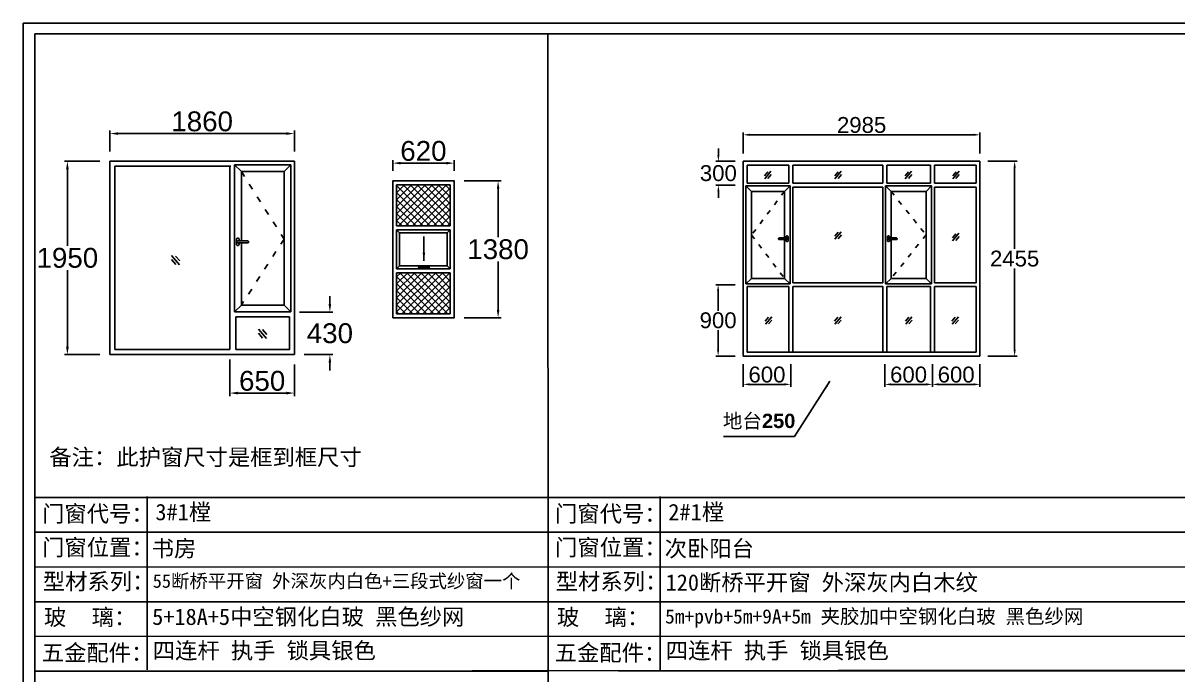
# Model space of a CAD drawing. Header units: inches. Extents: x -138455 to 599497, y -747149 to 13167.
# Drawn here: x 254593 to 269151, y -256188 to -247972 of the extents above; entities that cross this region are included whole.
import ezdxf

# ---------------------------------------------------------------- set-up
doc = ezdxf.new("R2010")
doc.units = ezdxf.units.IN
doc.header["$MEASUREMENT"] = 0
doc.header["$PDMODE"] = 35
doc.header["$PDSIZE"] = -3
doc.linetypes.add('ACAD_ISO03W100', pattern=[30, 12, -18])
doc.layers.add('0 @ 1', color=7, linetype='Continuous')
doc.styles.add('Annotative', font='arialbd.ttf')
doc.styles.get("Standard").update_dxf_attribs({"font": 'arial.ttf'})
doc.dimstyles.get("Standard").update_dxf_attribs({"dimtxt": 80, "dimasz": 70, "dimexe": 40, "dimexo": 80, "dimgap": 0, "dimtad": 1, "dimtih": 1, "dimtoh": 1, "dimdec": 0, "dimzin": 0, "dimdsep": 46, "dimtxsty": 'Standard', "dimcen": 0.09, "dimadec": 0, "dimazin": 0, "dimtfac": 1, "dimtdec": 0, "dimtofl": 0, "dimtmove": 0, "dimatfit": 3, "dimfxl": 0, "dimtolj": 1, "dimtzin": 0, "dimarcsym": 0})
pattern_1 = [(45, (9863.65, 1876.17), (-35.355339, 35.355339), []), (135, (9863.65, 1876.17), (-35.355339, -35.355339), [])]

# ---------------------------------------------------------------- blocks, each defined once
blk = doc.blocks.new('*D932')
at = {"color": 0, "lineweight": -2, "transparency": 16777216}
for p, q in [((263671, -252269), (263671, -252556)), ((264271, -252269), (264271, -252556)), ((264191, -252526), (263751, -252526))]:
    blk.add_line(p, q, dxfattribs=at)
at = {"color": 0, "transparency": 16777216}
for points in [[(263751, -252512), (263751, -252539), (263671, -252526)], [(264191, -252512), (264191, -252539), (264271, -252526)]]:
    blk.add_solid(points, dxfattribs=at)
at = {"layer": 'Defpoints', "color": 0, "transparency": 16777216}
for p in [(263671, -252169), (264271, -252169), (263671, -252526)]:
    blk.add_point(p, dxfattribs=at)
at = {"color": 0, "transparency": 16777216, "insert": (263971, -252403), "char_height": 200, "attachment_point": 5}
blk.add_mtext('\\A1;600', dxfattribs=at)
blk = doc.blocks.new('*D914')
at = {"color": 0, "lineweight": -2, "transparency": 16777216}
for p, q in [((265456, -252269), (265456, -252556)), ((266056, -252269), (266056, -252556)), ((265536, -252526), (265976, -252526))]:
    blk.add_line(p, q, dxfattribs=at)
at = {"color": 0, "transparency": 16777216}
for points in [[(265536, -252512), (265536, -252539), (265456, -252526)], [(265976, -252512), (265976, -252539), (266056, -252526)]]:
    blk.add_solid(points, dxfattribs=at)
at = {"layer": 'Defpoints', "color": 0, "transparency": 16777216}
for p in [(265456, -252169), (266056, -252169), (266056, -252526)]:
    blk.add_point(p, dxfattribs=at)
at = {"color": 0, "transparency": 16777216, "insert": (265756, -252403), "char_height": 200, "attachment_point": 5}
blk.add_mtext('\\A1;600', dxfattribs=at)
blk = doc.blocks.new('*D933')
at = {"color": 0, "lineweight": -2, "transparency": 16777216}
for p, q in [((266756, -249714), (267123, -249714)), ((267093, -249794), (267093, -250819)), ((267093, -252089), (267093, -251064)), ((266756, -252169), (267123, -252169))]:
    blk.add_line(p, q, dxfattribs=at)
at = {"color": 0, "transparency": 16777216}
for points in [[(267080, -249794), (267107, -249794), (267093, -249714)], [(267080, -252089), (267107, -252089), (267093, -252169)]]:
    blk.add_solid(points, dxfattribs=at)
at = {"layer": 'Defpoints', "color": 0, "transparency": 16777216}
for p in [(266656, -249714), (267093, -249714), (266656, -252169)]:
    blk.add_point(p, dxfattribs=at)
at = {"color": 0, "transparency": 16777216, "insert": (267093, -250941), "char_height": 200, "attachment_point": 5}
blk.add_mtext('\\A1;2455', dxfattribs=at)
blk = doc.blocks.new('*D934')
at = {"color": 0, "lineweight": -2, "transparency": 16777216}
for p, q in [((263358, -249634), (263358, -249554)), ((263571, -249714), (263328, -249714)), ((263571, -250014), (263328, -250014)), ((263358, -250094), (263358, -250174))]:
    blk.add_line(p, q, dxfattribs=at)
at = {"color": 0, "transparency": 16777216}
for points in [[(263345, -249634), (263372, -249634), (263358, -249714)], [(263345, -250094), (263372, -250094), (263358, -250014)]]:
    blk.add_solid(points, dxfattribs=at)
at = {"layer": 'Defpoints', "color": 0, "transparency": 16777216}
for p in [(263358, -249714), (263671, -249714), (263671, -250014)]:
    blk.add_point(p, dxfattribs=at)
at = {"color": 0, "transparency": 16777216, "insert": (263358, -249864), "char_height": 200, "attachment_point": 5}
blk.add_mtext('\\A1;300', dxfattribs=at)
blk = doc.blocks.new('*D915')
at = {"color": 0, "lineweight": -2, "transparency": 16777216}
for p, q in [((263571, -251269), (263325, -251269)), ((263355, -251349), (263355, -251597)), ((263355, -252089), (263355, -251841)), ((263571, -252169), (263325, -252169))]:
    blk.add_line(p, q, dxfattribs=at)
at = {"color": 0, "transparency": 16777216}
for points in [[(263342, -251349), (263368, -251349), (263355, -251269)], [(263342, -252089), (263368, -252089), (263355, -252169)]]:
    blk.add_solid(points, dxfattribs=at)
at = {"layer": 'Defpoints', "color": 0, "transparency": 16777216}
for p in [(263671, -251269), (263355, -252169), (263671, -252169)]:
    blk.add_point(p, dxfattribs=at)
at = {"color": 0, "transparency": 16777216, "insert": (263355, -251719), "char_height": 200, "attachment_point": 5}
blk.add_mtext('\\A1;900', dxfattribs=at)
blk = doc.blocks.new('*D916')
at = {"color": 0, "lineweight": -2, "transparency": 16777216}
for p, q in [((263671, -249614), (263671, -249350)), ((263751, -249380), (266576, -249380)), ((266656, -249614), (266656, -249350))]:
    blk.add_line(p, q, dxfattribs=at)
at = {"color": 0, "transparency": 16777216}
for points in [[(263751, -249366), (263751, -249393), (263671, -249380)], [(266576, -249366), (266576, -249393), (266656, -249380)]]:
    blk.add_solid(points, dxfattribs=at)
at = {"layer": 'Defpoints', "color": 0, "transparency": 16777216}
for p in [(266656, -249380), (263671, -249714), (266656, -249714)]:
    blk.add_point(p, dxfattribs=at)
at = {"color": 0, "transparency": 16777216, "insert": (265164, -249257), "char_height": 200, "attachment_point": 5}
blk.add_mtext('\\A1;2985', dxfattribs=at)
blk = doc.blocks.new('123as')
at = {"color": 0}
for p, q in [((90189, 51387), (90252, 51462)), ((90194, 51330), (90312, 51470)), ((90251, 51335), (90314, 51410))]:
    blk.add_line(p, q, dxfattribs=at)
blk = doc.blocks.new('dzcs')
blk.add_lwpolyline([(142096, -3328), (142196, -3328, 0.414214), (142206, -3318), (142206, -3318, 0.414214), (142196, -3308), (142096, -3308, 0.414214), (142086, -3318), (142086, -3318, 0.414214)], format="xyb", close=True)
blk.add_lwpolyline([(142182, -3328), (142182, -3342, 0.414214), (142196, -3355), (142196, -3355, 0.414214), (142209, -3342), (142209, -3294, 0.414214), (142196, -3280), (142196, -3280, 0.414214), (142182, -3294), (142182, -3308)], format="xyb")
blk = doc.blocks.new('*D905')
at = {"color": 0, "lineweight": -2, "transparency": 16777216}
for p, q in [((256183, -233528), (256183, -233895)), ((256833, -233578), (256833, -233895)), ((256753, -233865), (256263, -233865))]:
    blk.add_line(p, q, dxfattribs=at)
at = {"color": 0, "transparency": 16777216}
for points in [[(256263, -233852), (256263, -233879), (256183, -233865)], [(256753, -233852), (256753, -233879), (256833, -233865)]]:
    blk.add_solid(points, dxfattribs=at)
at = {"layer": 'Defpoints', "color": 0, "transparency": 16777216}
for p in [(256183, -233428), (256833, -233478), (256183, -233865)]:
    blk.add_point(p, dxfattribs=at)
at = {"color": 0, "transparency": 16777216, "insert": (256508, -233743), "char_height": 200, "attachment_point": 5}
blk.add_mtext('\\A1;650', dxfattribs=at)
blk = doc.blocks.new('*D909')
at = {"color": 0, "lineweight": -2, "transparency": 16777216}
for p, q in [((257191, -232968), (257191, -232888)), ((256883, -233048), (257221, -233048)), ((256933, -233478), (257221, -233478)), ((257191, -233558), (257191, -233638))]:
    blk.add_line(p, q, dxfattribs=at)
at = {"color": 0, "transparency": 16777216}
for points in [[(257178, -232968), (257204, -232968), (257191, -233048)], [(257178, -233558), (257204, -233558), (257191, -233478)]]:
    blk.add_solid(points, dxfattribs=at)
at = {"layer": 'Defpoints', "color": 0, "transparency": 16777216}
for p in [(256783, -233048), (256833, -233478), (257191, -233478)]:
    blk.add_point(p, dxfattribs=at)
at = {"color": 0, "transparency": 16777216, "insert": (257191, -233263), "char_height": 200, "attachment_point": 5}
blk.add_mtext('\\A1;430', dxfattribs=at)
blk = doc.blocks.new('*D904')
at = {"color": 0, "lineweight": -2, "transparency": 16777216}
for p, q in [((254873, -231528), (254514, -231528)), ((254544, -231608), (254544, -232380)), ((254544, -233398), (254544, -232625)), ((254873, -233478), (254514, -233478))]:
    blk.add_line(p, q, dxfattribs=at)
at = {"color": 0, "transparency": 16777216}
for points in [[(254531, -231608), (254558, -231608), (254544, -231528)], [(254531, -233398), (254558, -233398), (254544, -233478)]]:
    blk.add_solid(points, dxfattribs=at)
at = {"layer": 'Defpoints', "color": 0, "transparency": 16777216}
for p in [(254973, -231528), (254544, -233478), (254973, -233478)]:
    blk.add_point(p, dxfattribs=at)
at = {"color": 0, "transparency": 16777216, "insert": (254544, -232503), "char_height": 200, "attachment_point": 5}
blk.add_mtext('\\A1;1950', dxfattribs=at)
blk = doc.blocks.new('*D906')
at = {"color": 0, "lineweight": -2, "transparency": 16777216}
for p, q in [((257824, -231626), (257824, -231517)), ((257904, -231547), (258364, -231547)), ((258444, -231626), (258444, -231517))]:
    blk.add_line(p, q, dxfattribs=at)
at = {"color": 0, "transparency": 16777216}
for points in [[(257904, -231534), (257904, -231560), (257824, -231547)], [(258364, -231534), (258364, -231560), (258444, -231547)]]:
    blk.add_solid(points, dxfattribs=at)
at = {"layer": 'Defpoints', "color": 0, "transparency": 16777216}
for p in [(258444, -231547), (257824, -231726), (258444, -231726)]:
    blk.add_point(p, dxfattribs=at)
at = {"color": 0, "transparency": 16777216, "insert": (258134, -231425), "char_height": 200, "attachment_point": 5}
blk.add_mtext('\\A1;620', dxfattribs=at)
blk = doc.blocks.new('*D910')
at = {"color": 0, "lineweight": -2, "transparency": 16777216}
for p, q in [((258544, -231726), (258917, -231726)), ((258887, -231806), (258887, -232294)), ((258887, -233026), (258887, -232539)), ((258544, -233106), (258917, -233106))]:
    blk.add_line(p, q, dxfattribs=at)
at = {"color": 0, "transparency": 16777216}
for points in [[(258874, -231806), (258900, -231806), (258887, -231726)], [(258874, -233026), (258900, -233026), (258887, -233106)]]:
    blk.add_solid(points, dxfattribs=at)
at = {"layer": 'Defpoints', "color": 0, "transparency": 16777216}
for p in [(258444, -231726), (258444, -233106), (258887, -233106)]:
    blk.add_point(p, dxfattribs=at)
at = {"color": 0, "transparency": 16777216, "insert": (258887, -232416), "char_height": 200, "attachment_point": 5}
blk.add_mtext('\\A1;1380', dxfattribs=at)
blk = doc.blocks.new('*D903')
at = {"color": 0, "lineweight": -2, "transparency": 16777216}
for p, q in [((254973, -231428), (254973, -231219)), ((256833, -231428), (256833, -231219)), ((255053, -231249), (256753, -231249))]:
    blk.add_line(p, q, dxfattribs=at)
at = {"color": 0, "transparency": 16777216}
for points in [[(255053, -231236), (255053, -231262), (254973, -231249)], [(256753, -231236), (256753, -231262), (256833, -231249)]]:
    blk.add_solid(points, dxfattribs=at)
at = {"layer": 'Defpoints', "color": 0, "transparency": 16777216}
for p in [(256833, -231249), (254973, -231528), (256833, -231528)]:
    blk.add_point(p, dxfattribs=at)
at = {"color": 0, "transparency": 16777216, "insert": (255903, -231127), "char_height": 200, "attachment_point": 5}
blk.add_mtext('\\A1;1860', dxfattribs=at)
blk = doc.blocks.new('*D944')
at = {"color": 0, "lineweight": -2, "transparency": 16777216}
for p, q in [((266056, -252269), (266056, -252556)), ((266656, -252269), (266656, -252556)), ((266136, -252526), (266576, -252526))]:
    blk.add_line(p, q, dxfattribs=at)
at = {"color": 0, "transparency": 16777216}
for points in [[(266136, -252512), (266136, -252539), (266056, -252526)], [(266576, -252512), (266576, -252539), (266656, -252526)]]:
    blk.add_solid(points, dxfattribs=at)
at = {"layer": 'Defpoints', "color": 0, "transparency": 16777216}
for p in [(266056, -252169), (266656, -252169), (266656, -252526)]:
    blk.add_point(p, dxfattribs=at)
at = {"color": 0, "transparency": 16777216, "insert": (266356, -252403), "char_height": 200, "attachment_point": 5}
blk.add_mtext('\\A1;600', dxfattribs=at)
blk = doc.blocks.new('nnn2222222222222')
h = blk.add_hatch()
h.set_pattern_fill('ANSI37', color=256, scale=400)
h.set_pattern_definition(pattern_1)
h.paths.add_polyline_path([(257864.2, -231765.9), (257864.2, -232179.2), (258404.2, -232179.8), (258404.2, -231766.5)])
h = blk.add_hatch()
h.set_pattern_fill('ANSI37', color=256, scale=400)
h.set_pattern_definition(pattern_1)
h.paths.add_polyline_path([(257864.2, -232652.5), (257864.2, -233065.9), (258404.2, -233066.5), (258404.2, -232653.1)])
for p, q in [((254973.5, -233477.5), (254973.5, -231527.5)), ((254973.5, -231527.5), (256833.5, -231527.5)), ((255023.5, -233427.5), (255023.5, -231577.5)), ((255023.5, -231577.5), (256193.5, -231577.5)), ((256183.5, -233427.5), (256183.5, -231577.5)), ((256228.5, -231562.5), (256798.5, -231562.5)), ((256228.5, -233047.5), (256228.5, -231562.5)), ((256298.5, -231632.5), (256228.5, -231562.5)), ((256728.5, -231632.5), (256798.5, -231562.5)), ((256798.5, -231562.5), (256798.5, -233047.5)), ((256833.5, -231527.5), (256833.5, -233477.5)), ((256298.5, -231632.5), (256728.5, -231632.5)), ((256298.5, -232331.1), (256298.5, -231632.5)), ((256728.5, -231632.5), (256728.5, -232977.5)), ((258404.2, -231766.5), (257864.2, -231765.9)), ((257864.2, -231765.9), (257864.2, -232179.2)), ((258404.2, -232179.8), (258404.2, -231766.5)), ((257864.2, -232179.2), (258404.2, -232179.8)), ((257864.2, -232219.2), (257864.2, -232612.5)), ((257864.2, -232219.2), (258404.2, -232219.8)), ((257894.2, -232249.2), (257864.2, -232219.2)), ((257894.2, -232249.2), (257894.2, -232582.5)), ((257894.2, -232249.2), (258374.2, -232249.8)), ((258374.2, -232249.8), (258404.2, -232219.8)), ((258374.2, -232583.1), (258374.2, -232249.8)), ((258404.2, -232613.1), (258404.2, -232219.8)), ((256298.5, -232977.5), (256298.5, -232351.1)), ((257894.2, -232582.5), (257864.2, -232612.5)), ((257864.2, -232612.5), (258404.2, -232613.1)), ((257894.2, -232582.5), (258374.2, -232583.1)), ((258374.2, -232583.1), (258404.2, -232613.1)), ((257864.2, -232652.5), (257864.2, -233065.9)), ((257864.2, -232652.5), (258404.2, -232653.1)), ((258404.2, -233066.5), (258404.2, -232653.1)), ((256228.5, -233047.5), (256298.5, -232977.5)), ((256728.5, -232977.5), (256298.5, -232977.5)), ((256728.5, -232977.5), (256798.5, -233047.5)), ((256798.5, -233047.5), (256228.5, -233047.5)), ((256783.5, -233097.5), (256243.5, -233097.5)), ((256243.5, -233427.5), (256243.5, -233097.5)), ((257864.2, -233065.9), (258404.2, -233066.5)), ((256183.5, -233427.5), (255023.5, -233427.5)), ((256833.5, -233477.5), (254973.5, -233477.5)), ((254973.5, -233477.5), (256833.5, -233477.5))]:
    blk.add_line(p, q)
at = {"linetype": 'ACAD_ISO03W100', "ltscale": 5}
blk.add_lwpolyline([(256298.5, -231632.5), (256728.5, -232312.5), (256298.5, -232977.5)], dxfattribs=at)
blk.add_lwpolyline([(257824.2, -233105.9), (258444.2, -233106.5), (258444.2, -231726.5), (257824.2, -231725.9)], close=True)
blk.add_lwpolyline([(258090.8, -232603.6), (258187.6, -232603.6, 0.4142136), (258193.5, -232597.6), (258193.5, -232597.6, 0.4142136), (258187.6, -232591.7), (258090.8, -232591.7, 0.4142136), (258084.8, -232597.6), (258084.8, -232597.6, 0.4142136)], format="xyb", close=True)
blk.add_lwpolyline([(256783.5, -233097.5), (256783.5, -233427.5), (256243.5, -233427.5)])
at = {"xscale": -1}
blk.add_blockref('dzcs', (398457.7, -229023.3), dxfattribs=at)
at = {"xscale": -0.6684526412304121, "yscale": 0.6684526412304121, "zscale": 0.6684526412304121}
for p in [(315964.6, -266883.4), (316841.3, -267625.7)]:
    blk.add_blockref('123as', p, dxfattribs=at)
for base, p1, p2, picture, middle in [((256833.5, -231248.9), (254973.5, -231527.5), (256833.5, -231527.5), '*D903', (255903.5, -231126.8)), ((258444.2, -231547.1), (257824.2, -231725.9), (258444.2, -231726.5), '*D906', (258134.2, -231425))]:
    dim = blk.add_linear_dim(base=base, p1=p1, p2=p2, dimstyle='Standard', override={"dimtxt": 200, "dimasz": 80, "dimexe": 30, "dimexo": 100, "dimgap": 20})
    dim.commit()
    dim.dimension.update_dxf_attribs({"geometry": picture, "text_midpoint": middle})
for base, p1, p2, angle, picture, middle, dimtype in [((254544.4, -233477.5), (254973.5, -231527.5), (254973.5, -233477.5), 90, '*D904', (254544.4, -232502.5), 128), ((258887.1, -233106.5), (258444.2, -231726.5), (258444.2, -233106.5), 90, '*D910', (258887.1, -232416.5), 160), ((256183.5, -233865.4), (256833.5, -233477.5), (256183.5, -233427.5), 180, '*D905', (256508.5, -233865.4), 128)]:
    dim = blk.add_linear_dim(base=base, p1=p1, p2=p2, angle=angle, dimstyle='Standard', override={"dimtxt": 200, "dimasz": 80, "dimexe": 30, "dimexo": 100, "dimgap": 20})
    dim.commit()
    dim.dimension.update_dxf_attribs({"geometry": picture, "text_midpoint": middle, "dimtype": dimtype})
dim = blk.add_linear_dim(base=(257190.9, -233477.5), p1=(256783.5, -233047.5), p2=(256833.5, -233477.5), angle=90, dimstyle='Standard', override={"dimtxt": 200, "dimasz": 80, "dimexe": 30, "dimexo": 100, "dimgap": 20})
dim.commit()
dim.dimension.update_dxf_attribs({"geometry": '*D909', "text_midpoint": (257190.9, -233262.5)})
blk.add_leader([(258139, -232530.7), (258139, -232287.2)], dimstyle='Standard', override={"dimtxt": 200, "dimasz": 80, "dimexe": 30, "dimexo": 100, "dimgap": 20})

msp = doc.modelspace()

# ---------------------------------------------------------------- linework, layer by layer
for p, q in [((280120.3, -247971.6), (254593.3, -247971.6)), ((254593.3, -247971.6), (254593.3, -264352.2)), ((254743.2, -256140.7), (254743.3, -248108.5)), ((254743.3, -248108.5), (261209.8, -248108.5)), ((261209.8, -248108.6), (269315.7, -248108.6)), ((261215.6, -264216.2), (261209.8, -248108.6)), ((266656.4, -249714), (263671.4, -249714)), ((263671.4, -249714), (263671.4, -252169)), ((264246.4, -249764), (263721.4, -249764)), ((263721.4, -249764), (263721.4, -249989)), ((264246.4, -249764), (264246.4, -249989)), ((265431.4, -249764), (264296.4, -249764)), ((264296.4, -249764), (264296.4, -249989)), ((265431.4, -249764), (265431.4, -249989)), ((266031.4, -249764), (265481.4, -249764)), ((265481.4, -249764), (265481.4, -249989)), ((266031.4, -249989), (266031.4, -249764)), ((266606.4, -249764), (266081.4, -249764)), ((266081.4, -249989), (266081.4, -249764)), ((266606.4, -249989), (266606.4, -249764)), ((266656.4, -252169), (266656.4, -249714)), ((263706.4, -250024), (263706.4, -251259)), ((263706.4, -250024), (264261.4, -250024)), ((263721.4, -249989), (264246.4, -249989)), ((263776.4, -250094), (263776.4, -251189)), ((263776.4, -250094), (264191.4, -250094)), ((264191.4, -250094), (264191.4, -250679.9)), ((264261.4, -250024), (264261.4, -251259)), ((264296.4, -249989), (265431.4, -249989)), ((264296.4, -250039), (265431.4, -250039)), ((264296.4, -250039), (264296.4, -251244)), ((265431.4, -250039), (265431.4, -251244)), ((265466.4, -250024), (265466.4, -251259)), ((265466.4, -250024), (266046.4, -250024)), ((265481.4, -249989), (266031.4, -249989)), ((265536.4, -250094), (265536.4, -250679.9)), ((265536.4, -250094), (265976.4, -250094)), ((265976.4, -251189), (265976.4, -250094)), ((266046.4, -251259), (266046.4, -250024)), ((266081.4, -249989), (266606.4, -249989)), ((266081.4, -250039), (266081.4, -251244)), ((266081.4, -250039), (266606.4, -250039)), ((266606.4, -250039), (266606.4, -251244)), ((264191.4, -250699.9), (264191.4, -251189)), ((265536.4, -250699.9), (265536.4, -251189)), ((264261.4, -251259), (263706.4, -251259)), ((264191.4, -251189), (263776.4, -251189)), ((265431.4, -251244), (264296.4, -251244)), ((266046.4, -251259), (265466.4, -251259)), ((265976.4, -251189), (265536.4, -251189)), ((266081.4, -251244), (266606.4, -251244)), ((264246.4, -251294), (263721.4, -251294)), ((263721.4, -251294), (263721.4, -252119)), ((264246.4, -251294), (264246.4, -252119)), ((265431.4, -251294), (264296.4, -251294)), ((264296.4, -251294), (264296.4, -252119)), ((265431.4, -251294), (265431.4, -252119)), ((265481.4, -251294), (265481.4, -252119)), ((266031.4, -251294), (265481.4, -251294)), ((266031.4, -252119), (266031.4, -251294)), ((266081.4, -252119), (266081.4, -251294)), ((266606.4, -251294), (266081.4, -251294)), ((266606.4, -251294), (266606.4, -252119)), ((263721.4, -252119), (266606.4, -252119)), ((263671.4, -252169), (266656.4, -252169)), ((254741.8, -253950.2), (261209.7, -253950.2)), ((256158.5, -253939.5), (256159.1, -256125.3)), ((261208.3, -253950.4), (269315.7, -253950.4)), ((262625, -253939.6), (262625.6, -256125.4)), ((254742, -254389.1), (261209.7, -254386.9)), ((261208.6, -254389.2), (269315.6, -254386.8)), ((254742.3, -254828), (261209.7, -254825.9)), ((261208.9, -254828.1), (269315.6, -254825.7)), ((254742.6, -255267.3), (261209.7, -255267.3)), ((261209.1, -255267.4), (269315.6, -255267.4)), ((254742.9, -255702.9), (261209.7, -255699)), ((261209.4, -255703), (269315.6, -255698.6)), ((254743.1, -264221.7), (254743.2, -256140.7)), ((254743.2, -256140.7), (261209.7, -256140.7)), ((255635.5, -256140.7), (272090.9, -256127.4)), ((262102, -256140.8), (279986.5, -256127.5))]:
    msp.add_line(p, q)
for points in [[(263776.4, -250094), (263706.4, -250024)], [(264191.4, -250094), (264261.4, -250024)], [(265536.4, -250094), (265466.4, -250024)], [(265976.4, -250094), (266046.4, -250024)], [(263776.4, -251189), (263706.4, -251259)], [(264191.4, -251189), (264261.4, -251259)], [(265536.4, -251189), (265466.4, -251259)], [(265976.4, -251189), (266046.4, -251259)]]:
    msp.add_lwpolyline(points)
at = {"linetype": 'ACAD_ISO03W100', "ltscale": 5}
for points in [[(264191.4, -250094), (263776.4, -250641.5), (264191.4, -251189)], [(265536.4, -250094), (265976.4, -250641.5), (265536.4, -251189)]]:
    msp.add_lwpolyline(points, dxfattribs=at)

# ---------------------------------------------------------------- block references
for name, p, xscale, yscale, zscale in [('nnn2222222222222', (-63104.9, 39766.2), 1.2502994209149, 1.2502994209149, 1.2502994209149), ('123as', (203651.5, -284244.9), 0.6684526412304121, 0.6684526412304121, 0.6684526412304121), ('123as', (204538, -284244.9), 0.6684526412304121, 0.6684526412304121, 0.6684526412304121), ('123as', (205424.8, -284244.9), 0.6684526412304121, 0.6684526412304121, 0.6684526412304121), ('123as', (206025.3, -284244.9), 0.6684526412304121, 0.6684526412304121, 0.6684526412304121), ('123as', (204538, -285007.6), 0.6684526412304121, 0.6684526412304121, 0.6684526412304121), ('123as', (206021.5, -285026.7), 0.6684526412304121, 0.6684526412304121, 0.6684526412304121), ('123as', (203661.3, -286079.6), 0.6684526412304121, 0.6684526412304121, 0.6684526412304121), ('123as', (204537.1, -286079.6), 0.6684526412304121, 0.6684526412304121, 0.6684526412304121), ('123as', (205429.9, -286079.6), 0.6684526412304121, 0.6684526412304121, 0.6684526412304121), ('123as', (206014.6, -286079.6), 0.6684526412304121, 0.6684526412304121, 0.6684526412304121)]:
    msp.add_blockref(name, p, dxfattribs=dict(xscale=xscale, yscale=yscale, zscale=zscale))
msp.add_blockref('dzcs', (122029.3, -247372.1))
at = {"xscale": -1}
msp.add_blockref('dzcs', (407698.4, -247372.1), dxfattribs=at)

# ---------------------------------------------------------------- texts
at = {"layer": '0 @ 1', "style": 'Annotative'}
for s, p in [('备注：此护窗尺寸是框到框尺寸', (254924.7, -253546.2)), ('门窗代号：', (254833.3, -254259.1)), ('门窗代号：', (261299.8, -254259.2)), ('门窗位置：', (254833.3, -254683.9)), ('门窗位置：', (261299.8, -254684)), ('型材系列：', (254842, -255113.1)), ('型材系列：', (261308.5, -255113.2)), ('玻    璃：', (254856.4, -255563.1)), ('玻    璃：', (261322.9, -255563.2)), ('五金配件：', (254828.2, -256011.4)), ('五金配件：', (261294.8, -256011.5))]:
    msp.add_text(s, height=206.21, dxfattribs=at).set_placement(p)
at = {"layer": '0 @ 1', "attachment_point": 1, "style": 'Annotative'}
for s, width, insert, char_height in [('{\\fSimSun|b1|i0|c134|p2;地台}250', 951.731, (263414.7, -252895.7), 180.693), ('{\\fSimSun|b1|i0|c134|p2;3#1樘}', 4396.385, (256261.2, -254031.9), 206.21), ('{\\fSimSun|b1|i0|c134|p2;2#1樘}', 4396.385, (262727.8, -254032), 206.21), ('{\\fSimSun|b1|i0|c134|p2;书房}', 4396.385, (256215.2, -254491.3), 206.21), ('{\\fSimSun|b1|i0|c134|p2;次卧阳台}', 4396.385, (262681.7, -254491.4), 206.21), ('{\\fSimSun|b1|i0|c134|p2;55断桥平开窗 外深灰内白色+三段式纱窗一个}', 6329.508, (256227, -254919.4), 170), ('{\\fSimSun|b1|i0|c134|p2;120断桥平开窗 外深灰内白木纹}', 4396.385, (262693.5, -254919.5), 206.21), ('{\\fSimSun|b1|i0|c134|p2;5+18A+5中空钢化白玻 黑色纱网}', 5972.399, (256220.5, -255351.9), 206.21), ('{\\fSimSun|b1|i0|c134|p2;5m+pvb+5m+9A+5m 夹胶加中空钢化白玻 黑色纱网}', 6587.2, (262686.5, -255360.5), 180), ('{\\fSimSun|b1|i0|c134|p2;四连杆 执手 锁具银色}', 5156.596, (256228.4, -255777.9), 206.21), ('{\\fSimSun|b1|i0|c134|p2;四连杆 执手 锁具银色}', 5156.596, (262695, -255778), 206.21)]:
    msp.add_mtext_dynamic_manual_height_columns(s, width=width, gutter_width=903.5, heights=[0], dxfattribs=dict(at, insert=insert, char_height=char_height))

# ---------------------------------------------------------------- dimensions: what is measured, and where the dimension line sits
for base, p1, p2, picture, middle in [((266656.4, -249379.5), (263671.4, -249714), (266656.4, -249714), '*D916', (265163.9, -249257.4)), ((266656.4, -252525.5), (266056.4, -252169), (266656.4, -252169), '*D944', (266356.4, -252403.4))]:
    dim = msp.add_linear_dim(base=base, p1=p1, p2=p2, dimstyle='Standard', override={"dimtxt": 200, "dimasz": 80, "dimexe": 30, "dimexo": 100, "dimgap": 20})
    dim.commit()
    dim.dimension.update_dxf_attribs({"geometry": picture, "text_midpoint": middle})
for base, p1, p2, picture, middle in [((263358.5, -249714), (263671.4, -250014), (263671.4, -249714), '*D934', (263358.5, -249864)), ((267093.5, -249714), (266656.4, -252169), (266656.4, -249714), '*D933', (267093.5, -250941.5)), ((263355, -252169), (263671.4, -251269), (263671.4, -252169), '*D915', (263355, -251719))]:
    dim = msp.add_linear_dim(base=base, p1=p1, p2=p2, angle=90, dimstyle='Standard', override={"dimtxt": 200, "dimasz": 80, "dimexe": 30, "dimexo": 100, "dimgap": 20})
    dim.commit()
    dim.dimension.update_dxf_attribs({"geometry": picture, "text_midpoint": middle, "dimtype": 160})
for base, p1, p2, picture, middle in [((263671.4, -252525.6), (264271.4, -252169), (263671.4, -252169), '*D932', (263971.4, -252525.6)), ((266056.4, -252525.5), (265456.4, -252169), (266056.4, -252169), '*D914', (265756.4, -252525.5))]:
    dim = msp.add_linear_dim(base=base, p1=p1, p2=p2, dimstyle='Standard', override={"dimtxt": 200, "dimasz": 80, "dimexe": 30, "dimexo": 100, "dimgap": 20})
    dim.commit()
    dim.dimension.update_dxf_attribs({"geometry": picture, "text_midpoint": middle, "dimtype": 160})

# ---------------------------------------------------------------- leaders
msp.add_leader([(264765.4, -252486.1), (264317, -253181.2), (263423, -253181.2)], dimstyle='Standard', override={"dimtxt": 200, "dimasz": 80, "dimexe": 30, "dimexo": 100, "dimgap": 20})

doc.saveas('drawing.dxf')
